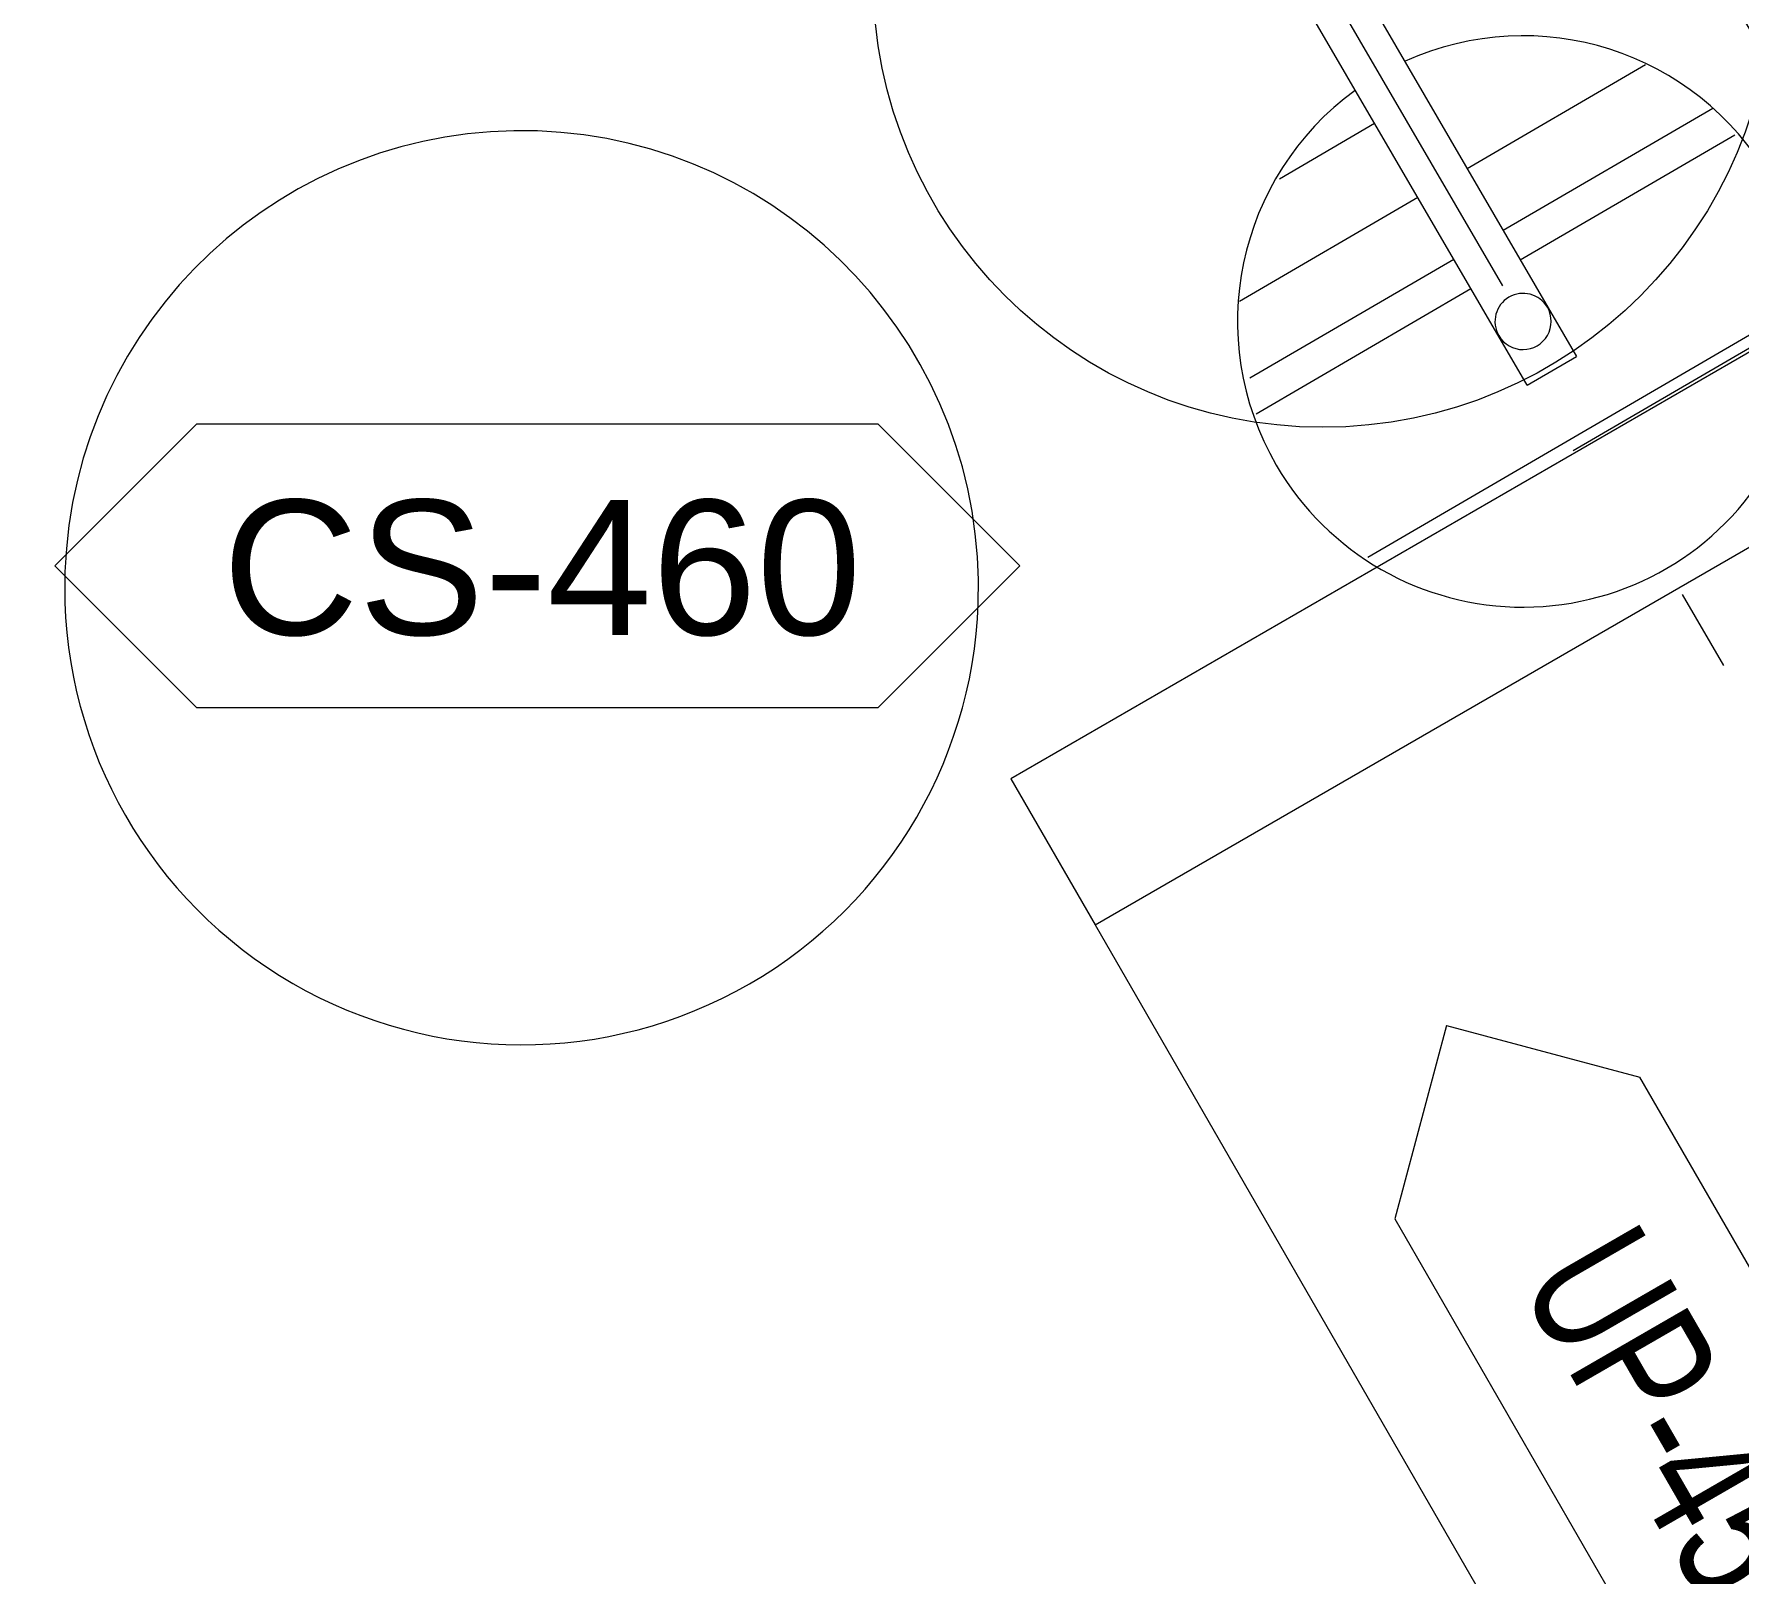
# Model space of a CAD drawing. Header units: centimetres. Extents: x 118932 to 154602, y -32682 to -23521.
# Drawn here: x 139684.9 to 139760.7, y -29583.4 to -29514.9 of the extents above; entities that cross this region are included whole.
import ezdxf
from ezdxf.enums import TextEntityAlignment as Align

# ---------------------------------------------------------------- set-up
doc = ezdxf.new("R2010")
doc.units = ezdxf.units.CM
doc.header["$LTSCALE"] = 50
doc.header["$MEASUREMENT"] = 0
doc.linetypes.add('Dash', pattern=[6.35, 3.175, -3.175])
for name, color, linetype, lineweight, true_color in [('GEN_00_BL_Yazı', 7, 'Continuous', 0, 0x4f5250), ('GEN_02_TF_Aydınlatma', 7, 'Continuous', 9, 0xf6a950), ('GEN_02_TF_Mobilya', 7, 'Continuous', 5, 0x745e3d)]:
    doc.layers.add(name, color=color, linetype=linetype, lineweight=lineweight, true_color=true_color)
doc.styles.add('Arial_6', font='arial.ttf', dxfattribs={"height": 59.5325})

# ---------------------------------------------------------------- blocks, each defined once
blk = doc.blocks.new('FFE-Tag')
at = {"color": 0}
blk.add_wipeout([(-8.761, 0), (-6.189, 2.572), (6.189, 2.572), (8.761, 0), (6.189, -2.572), (-6.189, -2.572)], dxfattribs=at).dxf.layer = 'GEN_00_BL_Yazı'
at = {"layer": 'GEN_00_BL_Yazı', "color": 0}
for p, q in [((-8.761, 0), (-6.189, 2.572)), ((6.189, 2.572), (-6.189, 2.572)), ((8.761, 0), (6.189, 2.572)), ((-8.761, 0), (-6.189, -2.572)), ((8.761, 0), (6.189, -2.572)), ((-6.189, -2.572), (6.189, -2.572))]:
    blk.add_line(p, q, dxfattribs=at)
blk = doc.blocks.new('UP-451_LoungeChair')
at = {"layer": 'GEN_02_TF_Mobilya'}
for p, q in [((-406.4, 406.4), (-331.4, 406.4)), ((-406.4, -144.94), (-406.4, 406.4)), ((-331.4, 406.4), (331.4, 406.4)), ((-331.4, 406.4), (-331.4, -126.56))]:
    blk.add_line(p, q, dxfattribs=at)
at = {"layer": 'GEN_00_BL_Yazı', "xscale": -24.48801272789174, "yscale": 24.48801272789174, "zscale": 24.48801272789174, "rotation": 179.9999999999789}
blk.add_blockref('FFE-Tag', (0, 293.41), dxfattribs=at)
at = {"layer": 'GEN_00_BL_Yazı', "style": 'Arial_6', "width": 0.7}
blk.add_attdef('KOD', text='', height=60, rotation=360, dxfattribs=at).set_placement((0, 293.41), align=Align.MIDDLE_CENTER)
blk = doc.blocks.new('CS-460_SideTable_R40')
at = {"layer": 'GEN_00_BL_Yazı', "xscale": 24.48801272789115, "yscale": 24.48801272789115, "zscale": 24.48801272789115, "rotation": 181.9776773082424}
blk.add_blockref('FFE-Tag', (-6.67, -10.03), dxfattribs=at)
at = {"layer": 'GEN_02_TF_Mobilya'}
for start, end in [(360, 180), (180, 360)]:
    blk.add_arc((0, 0), 203.2, start, end, dxfattribs=at)
at = {"layer": 'GEN_00_BL_Yazı', "insert": (134.29, -34.42), "char_height": 60, "attachment_point": 1, "rotation": 181.97768, "style": 'Arial_6'}
blk.add_mtext('CS-460', dxfattribs=at)
blk = doc.blocks.new('FFE Tag-Multi-MSD - FFE Tag-Multi-MSD-8152404-TYPE A-01 - FURNITURE PLAN')
blk.add_wipeout([(-8.761, 0), (-6.189, 2.572), (6.189, 2.572), (8.761, 0), (6.189, -2.572), (-6.189, -2.572)]).dxf.layer = 'GEN_00_BL_Yazı'
at = {"layer": 'GEN_00_BL_Yazı'}
for p, q in [((-8.761, 0), (-6.189, 2.572)), ((6.189, 2.572), (-6.189, 2.572)), ((8.761, 0), (6.189, 2.572)), ((-8.761, 0), (-6.189, -2.572)), ((8.761, 0), (6.189, -2.572)), ((-6.189, -2.572), (6.189, -2.572))]:
    blk.add_line(p, q, dxfattribs=at)
blk = doc.blocks.new('LT-454')
at = {"layer": 'GEN_00_BL_Yazı', "insert": (-8, 0), "char_height": 6, "attachment_point": 1, "rotation": 90, "style": 'Arial_6'}
blk.add_mtext('LT-454', dxfattribs=at)
blk = doc.blocks.new('*U614')
at = {"layer": 'GEN_02_TF_Aydınlatma', "lineweight": 5}
h = blk.add_hatch(dxfattribs=at)
h.set_pattern_fill('FP_8', color=256, style=0, pattern_type=2)
h.set_pattern_definition([(0, (0, 0), (279.4, 127), [1905, -254, 635, -127]), (0, (168.91, 63.5), (-127, 168.91), [381, -41.91, 762, -95.25]), (0, (63.5, 107.95), (660.4, 85.09), [1016, -177.8, 508, -127])])
h.paths.add_polyline_path([(-102.75, 73.57), (-120.78, 38.17), (-127, -1.08), (-120.78, -40.32), (-102.75, -75.72), (-74.65, -103.82), (-39.25, -121.86), (0, -128.08), (39.25, -121.86), (74.65, -103.82), (102.75, -75.72), (120.78, -40.32), (127, -1.08), (120.78, 38.17), (102.75, 73.57), (74.65, 101.67), (39.25, 119.71), (12.7, 123.91), (12.7, -26.48), (-12.7, -26.48), (-12.7, 123.91), (-39.25, 119.71), (-74.65, 101.67)])
at = {"layer": 'GEN_02_TF_Aydınlatma'}
for p, q in [((-12.7, 279.45), (12.7, 279.45)), ((-12.7, -26.48), (-12.7, 279.45)), ((12.7, 279.45), (12.7, -26.48)), ((-12.7, -26.48), (12.7, -26.48))]:
    blk.add_line(p, q, dxfattribs=at)
at = {"layer": 'GEN_02_TF_Aydınlatma', "linetype": 'Dash', "lineweight": 5}
blk.add_line((0, 175.92), (0, -178.08), dxfattribs=at)
at = {"layer": 'GEN_02_TF_Aydınlatma'}
for radius, start, end in [(127, 95.82492, 180), (127, 0, 84.17508), (12.5, 0, 180), (127, 180, 0), (12.5, 180, 0)]:
    blk.add_arc((0, -1.08), radius, start, end, dxfattribs=at)
at = {"layer": 'GEN_00_BL_Yazı', "xscale": 24.48801272789175, "yscale": 24.48801272789175, "zscale": 24.48801272789175, "rotation": 90}
blk.add_blockref('FFE Tag-Multi-MSD - FFE Tag-Multi-MSD-8152404-TYPE A-01 - FURNITURE PLAN', (215.39, 173.97), dxfattribs=at)
at = {"layer": 'GEN_02_TF_Aydınlatma'}
blk.add_circle((0, 175.92), 200, dxfattribs=at)
at = {"layer": 'GEN_00_BL_Yazı', "xscale": 10, "yscale": 10, "zscale": 10, "rotation": 180}
blk.add_blockref('LT-454', (140.82, 300.89), dxfattribs=at)
blk = doc.blocks.new('b blok level 0 tefriş')
ref = blk.add_blockref('UP-451_LoungeChair', (542.442, 1.784, 0), dxfattribs=dict(xscale=-0.09999999999999999, yscale=0.09999999999999998, zscale=0.09999999999999999, rotation=120.0000187160383))
ref.add_attrib('KOD', 'UP-451', dxfattribs={"layer": 'GEN_00_BL_Yazı', "height": 6, "rotation": 300.00002, "style": 'Arial_6', "width": 0.7}).set_placement((517.032, -12.886, 0), align=Align.MIDDLE_CENTER)
at = {"xscale": 0.1000000000000028, "yscale": 0.1000000000000028, "zscale": 0.1000000000000028, "rotation": 178.0223226917576}
blk.add_blockref('CS-460_SideTable_R40', (465.168, 25.151, 0), dxfattribs=at)
at = {"layer": 'GEN_02_TF_Aydınlatma', "xscale": 0.09999999999999998, "yscale": 0.09999999999999998, "zscale": 0.09999999999999998, "rotation": 30.2196809235572}
blk.add_blockref('*U614', (509.655, 37.082, 0), dxfattribs=at)

msp = doc.modelspace()

# ---------------------------------------------------------------- block references
msp.add_blockref('b blok level 0 tefriş', (139241.383, -29564.691, 0))

doc.saveas('drawing.dxf')
